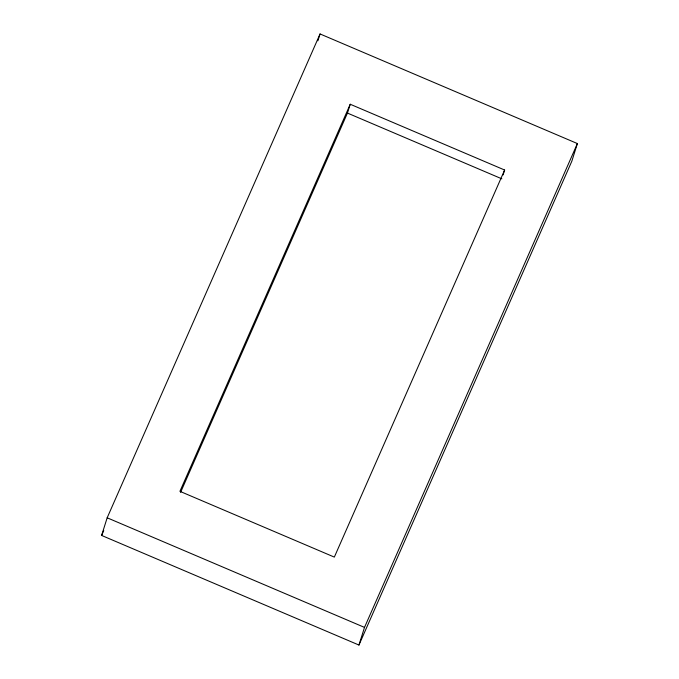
<?xml version="1.0" encoding="UTF-8"?>
<svg xmlns="http://www.w3.org/2000/svg" width="679" height="679" viewBox="0 0 679 679"><rect width="100%" height="100%" fill="white"/><g stroke="black" fill="none" stroke-linecap="round" stroke-linejoin="round"><path stroke-width="1.02" d="M101.612 535.442L107.172 517.797L320.055 33.95L577.388 143.558L571.828 161.203L358.945 645.05L101.612 535.442L103.743 530.596M317.891 40.808L320.055 33.95M180.563 492.394L347.453 113.079L350.237 104.252L504.633 170.022L503.088 174.919M358.945 645.05L364.504 627.404L577.388 143.558M350.237 104.252L179.927 491.333L334.331 557.103L504.633 170.022M347.453 113.079L501.857 178.84M107.172 517.797L364.504 627.404"/></g></svg>
